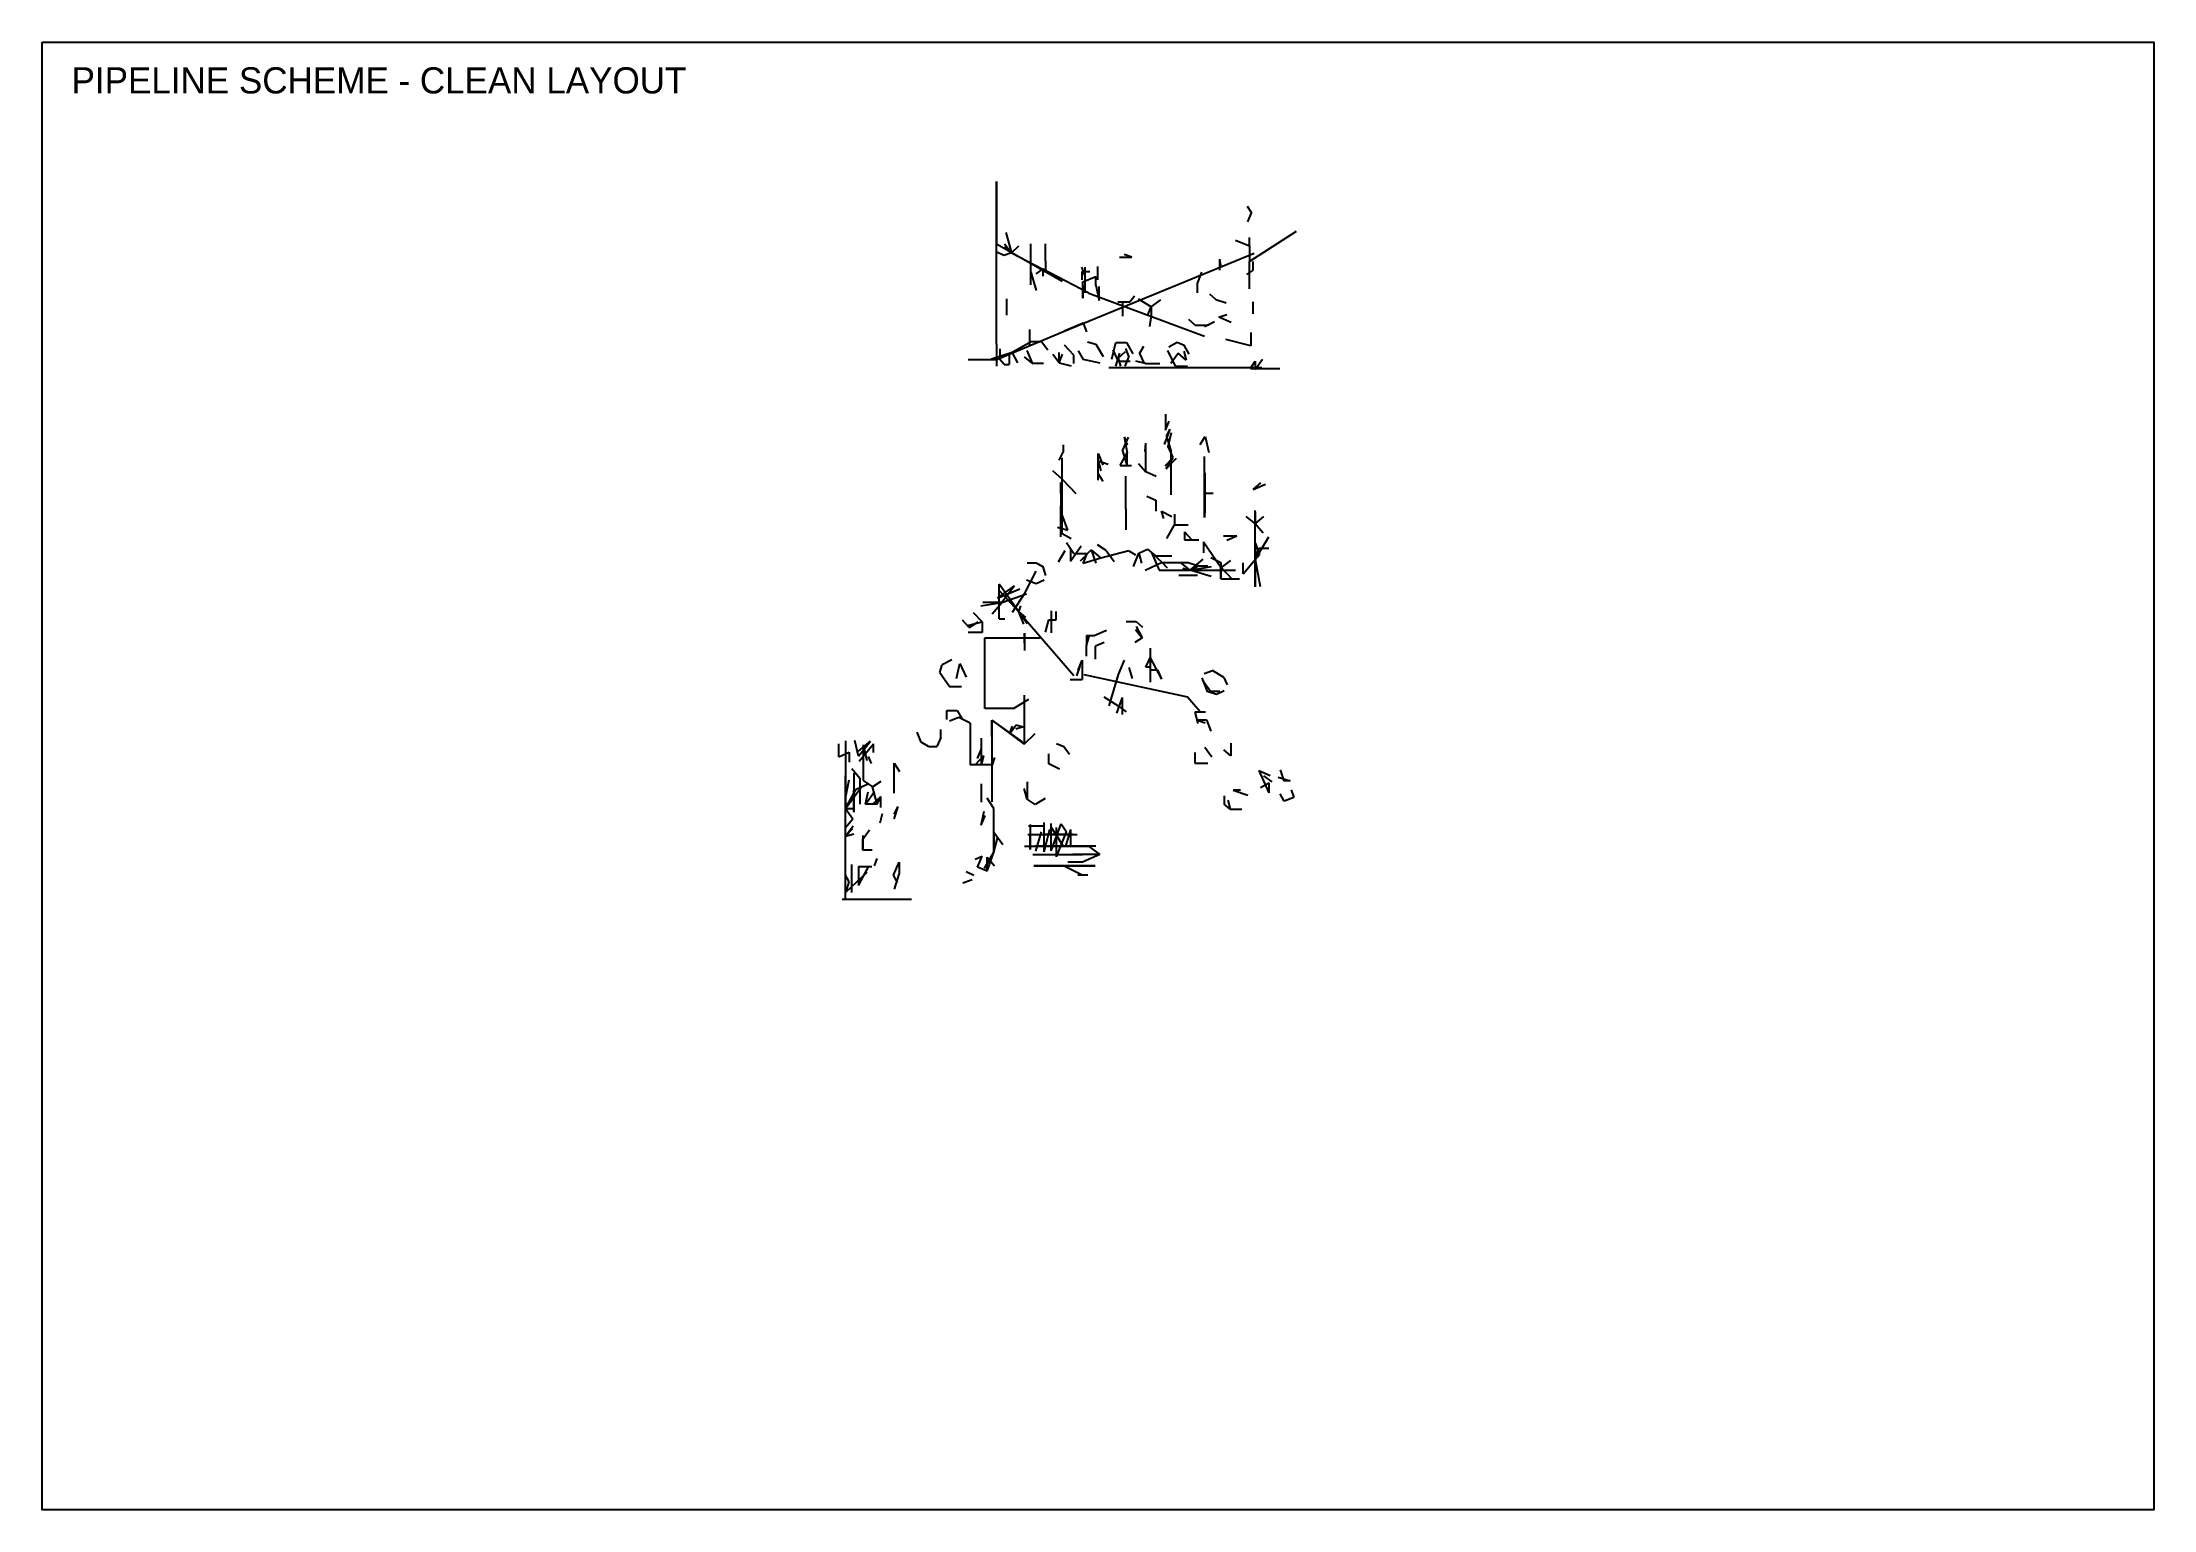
# Model space of a CAD drawing. Header units: millimetres. Extents: x 8 to 412, y 8 to 289.
import ezdxf

# ---------------------------------------------------------------- set-up
doc = ezdxf.new("R2010")
doc.units = ezdxf.units.MM
for name, color, linetype in [('NOTES', 8, 'CONTINUOUS'), ('PIPE_MAIN', 7, 'CONTINUOUS'), ('SHEET', 7, 'CONTINUOUS')]:
    doc.layers.add(name, color=color, linetype=linetype)

msp = doc.modelspace()

# ---------------------------------------------------------------- linework, layer by layer
at = {"layer": 'PIPE_MAIN'}
for points in [[(190.596, 230.972), (190.596, 261.992)], [(190.596, 261.992), (190.596, 252.771)], [(238.511, 257.282), (239.288, 256.042)], [(238.584, 254.302), (239.288, 256.042)], [(190.596, 252.771), (190.596, 250.137)], [(190.596, 250.137), (203.133, 242.977)], [(192.175, 250.147), (193.483, 248.418)], [(192.399, 252.3), (193.483, 248.418)], [(197.193, 244.7), (197.193, 250.147)], [(199.945, 246.87), (199.945, 250.147)], [(236.271, 250.797), (238.924, 249.707)], [(247.814, 252.467), (238.924, 246.744)], [(238.924, 249.707), (238.924, 251.349)], [(192.028, 247.904), (190.677, 248.537)], [(193.483, 248.418), (192.028, 247.904)], [(192.175, 249.602), (193.483, 248.418)], [(193.483, 248.418), (194.904, 249.735)], [(193.483, 248.418), (199.447, 245.28)], [(199.945, 246.87), (199.945, 244.903)], [(203.528, 233.445), (239.82, 248.32)], [(214.106, 247.555), (216.443, 247.555)], [(216.443, 247.555), (215.001, 248.072)], [(233.194, 247.198), (233.194, 245.119)], [(233.194, 247.198), (233.44, 245.668)], [(238.924, 249.707), (238.924, 246.744)], [(238.924, 249.707), (238.924, 246.744)], [(238.924, 241.506), (238.924, 246.744)], [(239.585, 246.762), (239.585, 245.001)], [(197.193, 244.7), (198.195, 241.188)], [(197.193, 242.31), (197.193, 244.7)], [(198.195, 244.358), (199.447, 245.28)], [(198.195, 244.358), (199.447, 245.28)], [(208.243, 240.724), (199.447, 245.28)], [(199.447, 245.28), (199.447, 243.917)], [(206.84, 245.668), (207.547, 243.809)], [(206.962, 243.264), (206.962, 244.819)], [(206.962, 244.819), (208.464, 244.819)], [(207.102, 242.883), (209.566, 243.882)], [(207.102, 239.77), (207.102, 242.883)], [(207.102, 242.17), (207.102, 239.77)], [(207.547, 243.809), (207.547, 245.668)], [(207.547, 240.748), (207.547, 243.809)], [(209.566, 242.212), (209.566, 243.882)], [(209.566, 242.212), (209.566, 243.882)], [(209.566, 242.212), (210.245, 239.319)], [(209.906, 245.776), (209.906, 243.264)], [(209.906, 244.903), (209.906, 243.264)], [(210.245, 239.319), (210.245, 241.954)], [(229.005, 242.555), (229.827, 244.683)], [(229.005, 240.748), (229.005, 242.555)], [(238.42, 244.256), (239.585, 245.001)], [(192.567, 236.492), (192.567, 239.606)], [(192.567, 237.799), (192.567, 239.606)], [(208.243, 240.724), (230.342, 232.495)], [(213.798, 239.036), (216.083, 239.036)], [(214.757, 236.328), (214.757, 238.9)], [(214.757, 236.328), (214.757, 238.893)], [(216.083, 239.036), (216.962, 240.196)], [(220.157, 238.079), (217.725, 239.536)], [(219.429, 236.381), (220.157, 238.079)], [(220.157, 238.079), (222.023, 239.427)], [(220.157, 238.079), (220.157, 236.052)], [(231.262, 240.587), (232.523, 239.511)], [(232.523, 239.511), (234.465, 238.83)], [(239.561, 239.068), (239.561, 236.751)], [(239.561, 239.068), (239.561, 236.751)], [(207.161, 234.979), (203.528, 233.445)], [(207.161, 234.979), (207.826, 233.32)], [(219.867, 234.302), (220.157, 236.052)], [(227.251, 235.724), (228.575, 234.616)], [(228.575, 234.616), (230.916, 234.616)], [(230.31, 234.309), (232.232, 235.294)], [(230.916, 234.616), (232.232, 235.294)], [(233.044, 236.098), (234.616, 236.639)], [(235.417, 235.074), (233.044, 236.098)], [(190.481, 227.967), (203.528, 233.445)], [(190.596, 230.972), (190.596, 226.761)], [(191.331, 227.963), (191.331, 230.042)], [(193.613, 229.441), (197.25, 231.447)], [(196.931, 233.746), (196.931, 230.678)], [(197.25, 231.447), (199.217, 231.447)], [(199.217, 231.447), (200.403, 229.878)], [(205.373, 228.868), (203.613, 230.745)], [(208.005, 231.433), (209.59, 230.989)], [(209.59, 230.989), (210.983, 228.596)], [(212.642, 228.075), (213.377, 231.283)], [(212.807, 229.854), (213.857, 227.673)], [(213.377, 231.283), (215.453, 231.283)], [(215.264, 230.133), (215.894, 228.452)], [(215.453, 231.283), (216.622, 229.099)], [(217.924, 229.183), (218.746, 230.58)], [(223.534, 230.455), (225.124, 231.36)], [(225.124, 231.36), (226.464, 230.741)], [(227.399, 229.046), (226.464, 230.741)], [(239.204, 230.657), (234.381, 231.849)], [(239.204, 233.211), (239.204, 230.657)], [(190.481, 227.967), (185.192, 227.967)], [(189.654, 228.183), (193.613, 229.441)], [(192.09, 227.055), (191.331, 227.963)], [(192.09, 227.055), (193.032, 227.055)], [(193.032, 229.277), (193.032, 227.055)], [(194.719, 227.404), (193.613, 229.441)], [(197.4, 227.317), (195.937, 228.557)], [(196.382, 229.731), (197.4, 227.317)], [(197.4, 227.317), (199.581, 227.317)], [(202.597, 227.397), (201.404, 228.963)], [(202.597, 227.397), (202.597, 229.392)], [(202.597, 227.397), (203.227, 229.057)], [(202.597, 227.397), (204.897, 226.831)], [(205.373, 227.299), (205.373, 228.868)], [(206.185, 229.714), (207.137, 228.03)], [(210.399, 227.338), (207.137, 228.03)], [(212.058, 226.485), (234.069, 226.485)], [(213.409, 226.761), (214.175, 229.249)], [(213.409, 226.761), (214.175, 229.249)], [(216.171, 227.673), (213.857, 227.673)], [(215.18, 229.504), (213.882, 228.313)], [(213.882, 228.313), (214.284, 226.761)], [(215.159, 226.761), (215.894, 228.452)], [(219.086, 227.278), (217.196, 227.708)], [(217.924, 229.183), (218.74, 227.366)], [(219.086, 227.278), (221.819, 227.278)], [(224.767, 226.754), (223.359, 229.724)], [(223.916, 227.31), (225.299, 229.249)], [(224.767, 226.754), (227.097, 226.754)], [(226.804, 227.9), (225.299, 229.249)], [(226.38, 229.605), (226.804, 227.9)], [(234.069, 226.485), (241.297, 226.485)], [(239.095, 226.297), (240.041, 227.736)], [(239.095, 226.297), (244.709, 226.297)], [(240.041, 226.101), (241.43, 228.075)], [(240.041, 227.736), (240.041, 226.101)], [(222.712, 211.792), (223.751, 214.741)], [(222.866, 217.603), (222.866, 214.518)], [(222.866, 214.518), (223.587, 216.272)], [(223.097, 213.375), (223.751, 214.741)], [(223.377, 211.419), (224.028, 214.088)], [(202.573, 208.84), (203.367, 210.363)], [(203.367, 211.758), (203.367, 210.363)], [(210.025, 205.017), (210.025, 210.098)], [(210.025, 210.098), (210.892, 207.858)], [(214.242, 207.795), (215.565, 210.227)], [(214.673, 210.604), (215.817, 213.211)], [(214.673, 210.604), (215.565, 207.669)], [(214.977, 213.284), (215.565, 210.227)], [(214.977, 213.284), (215.597, 211.681)], [(215.565, 207.669), (215.565, 210.227)], [(218.992, 210.479), (219.153, 212.065)], [(219.153, 206.558), (219.153, 212.065)], [(223.097, 213.375), (223.947, 210.426)], [(224.34, 209.329), (223.377, 211.419)], [(223.947, 203.931), (223.947, 210.426)], [(229.499, 211.792), (230.485, 213.323)], [(230.485, 213.323), (231.14, 210.262)], [(201.331, 206.852), (203.185, 205.171)], [(203.185, 205.171), (203.185, 209.224)], [(203.185, 205.171), (203.185, 209.224)], [(203.185, 205.171), (203.185, 208.515)], [(210, 206.216), (210, 208.655)], [(210, 208.655), (210.564, 206.764)], [(210, 208.655), (211.942, 208.057)], [(210, 206.216), (210.928, 204.794)], [(214.242, 207.795), (216.391, 207.795)], [(215.299, 199.511), (215.299, 205.783)], [(217.732, 208.176), (219.153, 206.558)], [(221.084, 205.709), (219.153, 206.558)], [(222.82, 207.75), (224.34, 209.329)], [(223.017, 207.18), (224.34, 209.329)], [(223.017, 207.18), (225.011, 209.168)], [(230.325, 206.349), (230.325, 209.518)], [(230.325, 206.349), (230.325, 209.518)], [(230.325, 206.349), (230.325, 209.518)], [(230.325, 206.349), (230.325, 209.518)], [(230.325, 206.349), (230.325, 209.518)], [(230.325, 197.858), (230.325, 206.349)], [(230.325, 206.349), (230.325, 202.065)], [(230.398, 206.373), (230.398, 202.456)], [(230.398, 206.373), (230.398, 202.456)], [(202.888, 202.425), (202.888, 204.556)], [(202.888, 204.556), (202.888, 200.098)], [(203.185, 198.354), (203.185, 205.171)], [(203.185, 205.171), (205.737, 202.428)], [(219.32, 201.957), (221.018, 201.198)], [(223.947, 202.177), (223.947, 203.931)], [(230.398, 198.022), (230.398, 202.456)], [(231.991, 202.456), (230.398, 202.456)], [(230.398, 202.456), (230.398, 198.679)], [(239.624, 203.214), (241.101, 204.469)], [(239.624, 203.214), (241.98, 204.252)], [(202.888, 194.161), (202.888, 200.098)], [(203.185, 194.748), (203.185, 199.878)], [(203.185, 194.748), (203.185, 198.354)], [(203.185, 194.748), (203.185, 198.354)], [(204.222, 195.44), (203.185, 198.354)], [(215.299, 199.511), (215.299, 195.51)], [(221.018, 201.198), (221.018, 199.098)], [(222.127, 199.063), (224.094, 198.075)], [(222.544, 197.687), (222.127, 199.063)], [(224.63, 198.469), (224.63, 196.45)], [(230.325, 201.52), (230.325, 197.858)], [(238.256, 198.022), (240.033, 196.666)], [(240.033, 196.666), (240.033, 199.224)], [(240.033, 196.666), (240.033, 199.224)], [(240.033, 198.934), (240.033, 196.666)], [(240.033, 196.666), (240.033, 198.934)], [(240.033, 198.934), (240.033, 196.666)], [(240.033, 198.459), (240.033, 196.666)], [(240.033, 196.666), (241.65, 198.022)], [(202.248, 195.989), (204.222, 195.44)], [(204.865, 193.798), (203.185, 194.748)], [(223.15, 193.871), (224.63, 196.45)], [(224.63, 196.45), (227.231, 196.45)], [(226.524, 195.119), (227.857, 193.651)], [(226.524, 195.119), (226.524, 193.613)], [(226.524, 193.613), (229.281, 193.613)], [(233.936, 194.381), (236.481, 194.381)], [(234.581, 193.529), (236.481, 194.381)], [(240.033, 189.818), (240.033, 196.666)], [(241.559, 194.842), (240.033, 196.666)], [(240.033, 189.818), (242.634, 194.2)], [(202.461, 189.392), (203.721, 191.575)], [(202.461, 189.392), (203.721, 191.575)], [(204.011, 193.067), (205.356, 190.961)], [(204.74, 189.517), (206.783, 192.421)], [(204.74, 192.012), (204.74, 189.517)], [(205.356, 190.961), (207.935, 190.961)], [(206.668, 189.615), (208.674, 191.656)], [(206.668, 189.615), (208.674, 191.656)], [(207.186, 189.105), (207.935, 190.961)], [(210.553, 190.104), (207.186, 189.105)], [(208.674, 191.656), (209.576, 189.172)], [(208.674, 191.656), (210.553, 190.104)], [(211.585, 191.558), (209.877, 192.631)], [(215.88, 191.481), (210.553, 190.104)], [(211.585, 191.558), (213.062, 189.476)], [(215.88, 191.481), (217.147, 190.73)], [(216.8, 188.515), (217.787, 191.023)], [(217.787, 191.023), (219.457, 191.82)], [(217.787, 191.023), (218.333, 189.172)], [(219.457, 191.82), (221.056, 190.461)], [(220.189, 191.209), (221.655, 187.823)], [(220.189, 191.209), (222.254, 189.238)], [(224.112, 190.461), (221.056, 190.461)], [(227.577, 187.823), (230.069, 189.909)], [(230.156, 193.214), (233.46, 188.378)], [(230.156, 193.214), (230.156, 191.139)], [(231.577, 190.216), (233.46, 189.238)], [(233.359, 188.137), (235.396, 189.619)], [(233.359, 188.137), (235.396, 189.619)], [(237.748, 187.079), (240.033, 189.818)], [(240.033, 192.998), (240.807, 190.807)], [(240.033, 192.998), (240.033, 189.818)], [(240.033, 189.818), (240.719, 191.991)], [(240.033, 189.818), (240.807, 190.807)], [(240.033, 184.601), (240.033, 189.818)], [(240.033, 189.818), (240.985, 184.699)], [(240.033, 189.818), (240.033, 184.601)], [(240.719, 191.991), (242.634, 191.991)], [(196.003, 183.434), (198.195, 187.641)], [(198.167, 185.223), (196.35, 185.863)], [(198.303, 189.116), (196.451, 189.116)], [(199.7, 185.863), (198.167, 185.223)], [(198.303, 189.116), (199.535, 188.448)], [(200.057, 186.789), (199.535, 188.448)], [(222.254, 189.238), (219.012, 187.721)], [(221.655, 187.823), (227.577, 187.823)], [(221.655, 187.823), (227.577, 187.823)], [(222.254, 189.238), (227.244, 189.238)], [(223.3, 188.207), (222.254, 189.238)], [(225.456, 186.841), (229.019, 186.841)], [(225.456, 186.841), (227.857, 186.841)], [(227.577, 187.823), (225.778, 189.28)], [(226.216, 188.186), (227.577, 187.823)], [(227.244, 189.238), (229.191, 188.647)], [(229.191, 188.647), (227.577, 187.823)], [(227.577, 187.823), (229.191, 188.647)], [(227.577, 187.823), (229.191, 188.647)], [(227.577, 187.823), (231.69, 188.525)], [(227.577, 187.823), (231.69, 188.525)], [(227.577, 187.823), (228.844, 187.97)], [(227.577, 187.823), (236.268, 187.823)], [(231.599, 186.593), (227.577, 187.823)], [(229.191, 188.647), (230.972, 188.647)], [(233.46, 189.238), (233.46, 186.128)], [(233.46, 188.378), (235.631, 186.111)], [(233.46, 188.378), (233.46, 186.128)], [(233.46, 186.128), (233.46, 188.378)], [(233.46, 186.128), (236.992, 186.128)], [(237.748, 187.079), (237.748, 189.192)], [(187.61, 181.002), (191.667, 181.645)], [(191.667, 181.645), (187.985, 181.645)], [(189.767, 179.447), (191.667, 181.645)], [(190.834, 182.463), (194.047, 184.825)], [(190.834, 182.463), (195.052, 184.21)], [(191.153, 178.528), (191.153, 185.146)], [(194.904, 179.87), (191.153, 185.146)], [(194.904, 179.87), (191.205, 183.885)], [(194.047, 184.825), (191.667, 181.645)], [(191.667, 181.645), (196.333, 183.27)], [(193.704, 179.772), (196.003, 183.434)], [(185.43, 176.841), (184.149, 178.263)], [(185.059, 177.26), (187.904, 177.945)], [(185.43, 176.841), (187.138, 177.917)], [(186.158, 179.734), (187.904, 177.945)], [(187.904, 177.945), (187.904, 175.929)], [(191.153, 178.528), (192.199, 178.528)], [(194.904, 179.87), (195.237, 180.974)], [(194.904, 179.87), (205.383, 167.721)], [(195.867, 177.505), (194.904, 179.87)], [(194.904, 179.87), (196.143, 178.777)], [(196.486, 177.54), (194.904, 179.87)], [(199.945, 175.95), (200.585, 178.333)], [(200.585, 178.333), (201.995, 178.333)], [(201.124, 175.821), (201.124, 180.055)], [(201.124, 177.697), (201.124, 180.055)], [(201.995, 178.333), (201.995, 179.884)], [(215.38, 177.976), (217.28, 177.976)], [(217.28, 177.976), (218.501, 176.904)], [(187.904, 175.929), (185.206, 175.929)], [(188.408, 161.39), (188.408, 174.881)], [(188.408, 174.881), (198.954, 174.881)], [(195.951, 175.803), (195.951, 172.452)], [(195.951, 175.803), (195.951, 173.217)], [(195.951, 173.874), (195.951, 175.803)], [(207.792, 173.434), (208.373, 175.401)], [(207.792, 175.321), (207.792, 173.434)], [(207.792, 175.321), (209.24, 175.321)], [(207.792, 171.414), (207.792, 173.434)], [(207.792, 171.414), (207.792, 173.434)], [(209.24, 175.321), (211.62, 176.32)], [(211.2, 173.986), (209.549, 173.263)], [(218.446, 174.863), (217.053, 173.976)], [(217.13, 176.495), (218.446, 174.863)], [(217.28, 177.026), (218.446, 174.863)], [(179.812, 168.245), (180.218, 169.702)], [(182.073, 170.712), (180.218, 169.702)], [(182.98, 167.099), (183.631, 169.978)], [(183.631, 169.978), (184.797, 167.396)], [(205.965, 167.644), (206.623, 169.503)], [(206.185, 168.738), (206.986, 170.649)], [(206.986, 170.649), (206.986, 166.945)], [(209.549, 170.827), (209.549, 173.263)], [(209.549, 171.558), (209.549, 173.263)], [(213.892, 167.861), (215.085, 170.607)], [(219.145, 169.3), (219.989, 171.093)], [(219.989, 171.093), (222.103, 167.001)], [(219.989, 171.093), (219.989, 166.442)], [(220, 169.3), (219.989, 171.093)], [(220, 167.644), (220, 172.889)], [(179.812, 168.245), (181.702, 165.513)], [(183.942, 165.513), (181.702, 165.513)], [(204.673, 166.945), (206.986, 166.945)], [(207.277, 167.854), (227.083, 163.623)], [(212.153, 161.924), (213.892, 167.861)], [(212.153, 161.924), (213.892, 167.861)], [(215.894, 169.22), (216.507, 167.134)], [(215.894, 169.22), (216.507, 167.134)], [(220, 169.3), (219.145, 169.3)], [(219.874, 168.762), (221.357, 168.762)], [(220, 167.644), (220, 169.3)], [(221.357, 168.762), (222.103, 167.001)], [(229.803, 167.263), (230.832, 164.636)], [(230.013, 166.743), (231.476, 164.706)], [(230.241, 168.05), (231.879, 168.637)], [(234.045, 167.323), (231.879, 168.637)], [(234.045, 167.323), (234.696, 165.932)], [(188.408, 161.39), (188.408, 163.92)], [(193.847, 161.39), (188.408, 161.39)], [(193.847, 161.39), (196.77, 163.165)], [(195.892, 163.93), (195.892, 161.519)], [(195.892, 161.519), (195.892, 154.587)], [(211.089, 163.63), (213.825, 161.921)], [(213.594, 160.481), (214.669, 163.49)], [(213.825, 161.921), (215.351, 160.747)], [(214.669, 160.24), (214.669, 163.49)], [(227.083, 163.623), (229.495, 160.845)], [(232.642, 164.049), (230.832, 164.636)], [(231.476, 164.706), (233.261, 164.706)], [(234.122, 164.79), (232.642, 164.049)], [(179.97, 155.838), (179.97, 157.365)], [(181.153, 161.023), (183.102, 161.023)], [(181.153, 159.265), (181.153, 161.023)], [(183.428, 159.681), (181.615, 158.954)], [(183.102, 161.023), (184.061, 159.356)], [(185.605, 158.595), (183.428, 159.681)], [(185.605, 158.595), (185.605, 150.638)], [(189.71, 159.14), (189.71, 143.573)], [(189.71, 159.14), (195.892, 154.587)], [(189.71, 159.14), (195.549, 155.051)], [(189.71, 156.061), (189.71, 159.14)], [(193.116, 156.54), (194.383, 158.252)], [(193.116, 156.54), (193.704, 158.028)], [(195.709, 157.857), (194.282, 157.417)], [(194.383, 158.252), (195.709, 157.857)], [(228.48, 160.667), (229.082, 158.535)], [(230.524, 160.667), (228.48, 160.667)], [(228.792, 159.213), (230.485, 158.682)], [(228.792, 159.213), (230.717, 159.213)], [(230.717, 159.213), (231.577, 157.043)], [(160.51, 152.141), (160.51, 154.643)], [(161.809, 155.191), (161.809, 142.263)], [(164.269, 152.312), (163.555, 155.258)], [(164.262, 153.221), (166.576, 155.128)], [(164.269, 152.312), (166.576, 155.128)], [(164.395, 151.341), (167.153, 154.629)], [(165.183, 154.443), (165.183, 147.616)], [(165.183, 154.443), (165.83, 151.432)], [(167.153, 153.004), (167.153, 154.629)], [(176.218, 154.982), (175.497, 156.854)], [(177.663, 154.153), (176.218, 154.982)], [(177.663, 154.153), (179.21, 154.153)], [(179.97, 155.838), (179.21, 154.153)], [(186.967, 151.812), (187.768, 153.685)], [(186.967, 151.812), (187.768, 153.685)], [(187.768, 153.685), (187.768, 155.733)], [(187.768, 150.572), (187.768, 153.685)], [(187.768, 150.572), (187.768, 153.685)], [(195.892, 154.587), (197.974, 156.606)], [(202.052, 154.73), (203.465, 154.15)], [(203.465, 154.15), (204.565, 152.641)], [(230.387, 154.007), (231.767, 152.176)], [(235.35, 152.333), (234.028, 153.469)], [(235.35, 154.761), (235.35, 152.333)], [(160.51, 152.141), (162.516, 153.053)], [(162.516, 153.053), (162.516, 151.142)], [(162.981, 149.915), (164.553, 148.102)], [(166.778, 150.876), (166.145, 152.197)], [(171.097, 148.248), (171.097, 150.981)], [(171.097, 150.981), (172.077, 149.367)], [(189.868, 150.638), (185.605, 150.638)], [(186.62, 150.68), (188.188, 152.41)], [(187.768, 150.572), (188.188, 152.41)], [(187.768, 150.572), (188.188, 152.41)], [(189.868, 150.638), (190.312, 152.019)], [(200.589, 150.799), (200.589, 152.738)], [(202.657, 149.796), (200.589, 150.799)], [(228.511, 152.965), (228.511, 150.974)], [(228.511, 150.974), (230.979, 150.974)], [(240.692, 149.552), (242.631, 145.313)], [(240.692, 149.552), (242.861, 148.601)], [(244.804, 149.66), (245.476, 147.595)], [(244.804, 149.66), (245.476, 147.595)], [(161.809, 144.286), (161.809, 148.507)], [(161.809, 144.286), (161.809, 148.507)], [(161.809, 144.286), (162.508, 147.756)], [(161.809, 142.263), (164.815, 146.421)], [(161.809, 142.263), (163.825, 145.967)], [(163.369, 149.035), (163.369, 145.789)], [(163.369, 146.882), (163.369, 145.789)], [(163.369, 145.789), (163.369, 141.564)], [(163.369, 145.789), (163.369, 141.564)], [(163.369, 141.564), (163.369, 145.789)], [(163.825, 145.967), (166.232, 147.099)], [(164.553, 148.102), (164.553, 143.151)], [(165.183, 147.616), (166.915, 146.411)], [(165.578, 143.137), (167.342, 145.523)], [(165.578, 143.137), (167.342, 145.523)], [(165.578, 143.137), (166.12, 145.46)], [(166.915, 146.411), (168.591, 147.518)], [(166.915, 146.411), (168.591, 147.518)], [(166.915, 146.411), (168.591, 147.518)], [(167.832, 143.137), (166.915, 146.411)], [(171.097, 145.243), (171.097, 148.248)], [(187.782, 143.489), (187.782, 146.987)], [(187.782, 143.489), (187.782, 146.987)], [(196.49, 144.09), (195.919, 146.089)], [(196.49, 147.417), (196.49, 144.09)], [(235.819, 145.82), (238.633, 144.852)], [(237.233, 145.82), (235.819, 145.82)], [(241.042, 146.288), (242.631, 147.214)], [(243.264, 147.406), (241.696, 148.552)], [(242.631, 147.214), (242.631, 145.313)], [(244.387, 148.301), (246.673, 147.595)], [(246.673, 147.595), (245.476, 147.595)], [(246.9, 145.869), (247.373, 144.387)], [(161.809, 125.027), (161.809, 144.286)], [(161.809, 136.987), (161.809, 144.286)], [(161.809, 136.987), (161.809, 142.263)], [(161.809, 142.263), (163.495, 142.263)], [(161.809, 142.263), (163.212, 140.341)], [(167.832, 143.137), (165.578, 143.137)], [(166.887, 143.056), (168.549, 144.587)], [(167.832, 143.137), (168.549, 144.587)], [(167.832, 143.137), (168.549, 144.587)], [(168.42, 139.559), (168.857, 141.309)], [(168.549, 142.515), (168.549, 144.587)], [(171.048, 140.324), (171.868, 142.675)], [(171.048, 141.197), (171.868, 142.675)], [(187.667, 139.087), (188.293, 141.802)], [(187.667, 139.087), (188.293, 141.802)], [(190.106, 142.277), (188.864, 144.293)], [(190.106, 137.763), (190.106, 142.277)], [(198.012, 143.074), (196.49, 144.09)], [(199.899, 144.213), (198.012, 143.074)], [(234.105, 144.695), (234.105, 143.133)], [(235.214, 142.193), (234.105, 143.133)], [(234.808, 143.912), (235.214, 142.193)], [(235.214, 142.193), (237.489, 142.193)], [(245.525, 143.706), (244.78, 145.076)], [(247.373, 144.387), (245.525, 143.706)], [(161.7, 138.619), (163.212, 140.341)], [(161.809, 136.987), (163.257, 138.961)], [(161.809, 136.987), (163.166, 138.468)], [(161.809, 136.987), (163.369, 137.448)], [(165.095, 136.445), (166.341, 138.248)], [(165.095, 137.155), (165.095, 134.338)], [(187.667, 139.087), (188.45, 140.981)], [(190.106, 137.763), (191.842, 135.415)], [(190.106, 137.763), (190.106, 133.985)], [(190.106, 133.985), (190.106, 137.763)], [(196.584, 137.329), (201.999, 137.329)], [(199.707, 138.93), (196.735, 138.93)], [(197.029, 139.234), (197.029, 137.413)], [(197.029, 137.413), (197.029, 134.461)], [(197.029, 137.413), (197.029, 134.461)], [(197.029, 134.461), (197.029, 137.413)], [(198.107, 134.146), (199.199, 137.825)], [(198.107, 134.146), (199.199, 137.825)], [(199.707, 134.034), (199.707, 139.597)], [(199.707, 134.034), (199.707, 138.93)], [(199.707, 134.034), (200.792, 138.332)], [(201.999, 137.329), (199.871, 137.329)], [(200.977, 138.804), (203.347, 135.083)], [(201.085, 134.234), (201.085, 139.436)], [(201.085, 134.234), (202.937, 139.356)], [(201.999, 137.329), (206.031, 137.329)], [(205.222, 137.329), (201.999, 137.329)], [(203.347, 135.083), (201.999, 137.329)], [(202.087, 133.042), (202.087, 138.685)], [(202.087, 133.042), (203.976, 137.808)], [(202.937, 139.356), (203.976, 137.808)], [(203.861, 135.072), (204.838, 138.297)], [(204.838, 135.09), (204.838, 138.297)], [(161.809, 133.877), (161.809, 136.987)], [(165.095, 134.338), (165.095, 136.445)], [(166.904, 134.338), (165.095, 134.338)], [(186.547, 132.588), (187.859, 133.164)], [(186.963, 131.089), (187.859, 133.164)], [(188.342, 130.928), (190.106, 133.985)], [(188.839, 130.331), (190.106, 133.985)], [(190.106, 133.985), (190.869, 136.889)], [(195.968, 135.083), (203.347, 135.083)], [(195.968, 135.083), (203.347, 135.083)], [(197.565, 133.531), (207.06, 133.531)], [(203.347, 135.083), (197.957, 135.083)], [(209.615, 135.083), (203.347, 135.083)], [(203.347, 135.083), (208.197, 135.083)], [(207.06, 133.531), (205.215, 133.531)], [(210.333, 133.531), (207.06, 133.531)], [(210.333, 133.531), (207.154, 132.085)], [(208.197, 135.083), (210.333, 133.531)], [(162.508, 128.301), (161.703, 129.702)], [(161.906, 126.393), (165.903, 130.163)], [(163.023, 126.284), (163.023, 131.581)], [(163.023, 126.284), (163.023, 129.943)], [(164.241, 131.246), (164.241, 127.619)], [(164.241, 131.246), (166.806, 131.246)], [(164.241, 127.619), (166.201, 131.162)], [(167.3, 131.354), (167.846, 132.721)], [(170.936, 129.534), (172.046, 132.053)], [(171.685, 128.192), (170.936, 129.534)], [(171.119, 126.896), (172.046, 129.73)], [(172.046, 132.053), (172.046, 129.73)], [(186.319, 129.485), (184.81, 130.184)], [(188.839, 130.331), (186.963, 131.089)], [(188.839, 130.331), (188.839, 133.014)], [(188.839, 133.014), (190.26, 131.368)], [(197.722, 131.358), (209.45, 131.358)], [(203.553, 131.358), (197.722, 131.358)], [(209.45, 131.358), (203.553, 131.358)], [(203.553, 131.358), (206.825, 129.688)], [(204.215, 132.085), (207.154, 132.085)], [(208.085, 129.534), (206.16, 129.534)], [(161.906, 126.393), (162.508, 128.301)], [(185.955, 128.671), (184.188, 128.038)], [(172.973, 124.897), (161.168, 124.897)], [(174.409, 124.901), (172.973, 124.897)]]:
    msp.add_lwpolyline(points, dxfattribs=at)
at = {"layer": 'SHEET'}
msp.add_lwpolyline([(8.4, 288.614), (411.6, 288.614), (411.6, 8.386), (8.4, 8.386)], close=True, dxfattribs=at)

# ---------------------------------------------------------------- texts
at = {"layer": 'NOTES'}
msp.add_text('PIPELINE SCHEME - CLEAN LAYOUT', height=5, dxfattribs=at).set_placement((14, 278.831))

doc.saveas('drawing.dxf')
